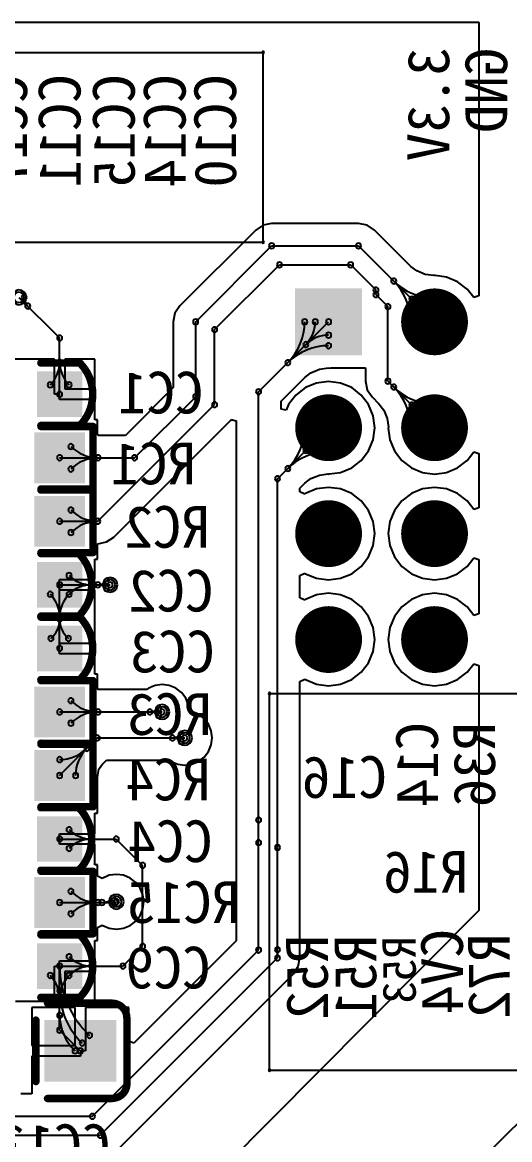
# Model space of a CAD drawing. Header units: inches. Extents: x 32166 to 66782, y 2386 to 7162.
# Drawn here: x 33847.9 to 33941.3, y 3342.8 to 3557.2 of the extents above; entities that cross this region are included whole.
import ezdxf

# ---------------------------------------------------------------- set-up
doc = ezdxf.new("R2010")
doc.units = ezdxf.units.IN
doc.header["$LTSCALE"] = 0.64311
doc.header["$MEASUREMENT"] = 0
for name, color, linetype in [('BOTTOMLAYER', 5, 'CONTINUOUS'), ('BOTTOMOVERLAY', 54, 'CONTINUOUS'), ('BOTTOMPASTE', 16, 'CONTINUOUS'), ('BOTTOMSOLDER', 6, 'CONTINUOUS'), ('MULTILAYER', 9, 'CONTINUOUS')]:
    doc.layers.add(name, color=color, linetype=linetype)
doc.styles.get("Standard").update_dxf_attribs({"font": 'txt', "width": 0.8})

msp = doc.modelspace()

# ---------------------------------------------------------------- linework, layer by layer
at = {"layer": 'BOTTOMLAYER'}
for p, q in [((32581.91, 3557.2), (33935.43, 3557.2)), ((33935.43, 3557.2), (33935.43, 3504.69)), ((33894.04, 3518.28), (33892.65, 3517.35)), ((33895.69, 3518.6), (33894.04, 3518.28)), ((33912.36, 3518.6), (33895.69, 3518.6)), ((33914, 3518.28), (33912.36, 3518.6)), ((33915.4, 3517.35), (33914, 3518.28)), ((33892.65, 3517.35), (33878.08, 3502.77)), ((33922.36, 3510.38), (33915.4, 3517.35)), ((33881.12, 3499.73), (33895.69, 3514.31)), ((33895.69, 3514.31), (33912.36, 3514.31)), ((33912.36, 3514.31), (33926.93, 3499.73)), ((33884.75, 3498.23), (33897.19, 3510.67)), ((33897.19, 3510.67), (33910.85, 3510.67)), ((33910.85, 3510.67), (33915.69, 3505.84)), ((33923.53, 3509.49), (33922.36, 3510.38)), ((33925.17, 3508.8), (33923.53, 3509.49)), ((33926.81, 3508.59), (33925.17, 3508.8)), ((33926.93, 3508.61), (33926.81, 3508.59)), ((33927.03, 3508.59), (33926.93, 3508.61)), ((33926.93, 3508.61), (33926.93, 3508.61)), ((33929.23, 3508.3), (33927.03, 3508.59)), ((33931.37, 3507.42), (33929.23, 3508.3)), ((33933.21, 3506.01), (33931.37, 3507.42)), ((33915.69, 3504.96), (33915.69, 3505.84)), ((33934.47, 3504.37), (33933.21, 3506.01)), ((33847.22, 3504.43), (33855.03, 3496.63)), ((33915.69, 3504.96), (33917.99, 3502.66)), ((33935.43, 3504.69), (33934.47, 3504.37)), ((33877.14, 3501.38), (33876.82, 3499.73)), ((33878.08, 3502.77), (33877.14, 3501.38)), ((33917.99, 3488.35), (33917.99, 3502.66)), ((33876.82, 3499.73), (33876.82, 3487.13)), ((33881.12, 3485.35), (33881.12, 3499.73)), ((33893.19, 3486.31), (33906.61, 3499.73)), ((33855.03, 3485.84), (33855.03, 3496.63)), ((33884.75, 3483.85), (33884.75, 3498.23)), ((33854.01, 3492.6), (33835.47, 3492.6)), ((33854.01, 3485.84), (33854.01, 3492.6)), ((33861.79, 3492.6), (33856.05, 3492.6)), ((33856.05, 3492.6), (33856.05, 3486.86)), ((33861.79, 3486.86), (33861.79, 3492.6)), ((33903.21, 3489.97), (33904.85, 3490.65)), ((33904.85, 3490.65), (33906.58, 3490.88)), ((33906.58, 3490.88), (33906.61, 3490.85)), ((33906.61, 3490.85), (33907.03, 3490.93)), ((33906.61, 3490.85), (33906.61, 3490.85)), ((33907.03, 3490.93), (33913.69, 3490.93)), ((33913.69, 3490.93), (33913.69, 3488.35)), ((33897.49, 3484.53), (33902.04, 3489.08)), ((33902.04, 3489.08), (33903.21, 3489.97)), ((33906.61, 3488.29), (33904.32, 3487.98)), ((33908.91, 3487.98), (33906.61, 3488.29)), ((33913.69, 3488.35), (33914.02, 3486.71)), ((33917.99, 3488.35), (33926.93, 3479.41)), ((33856.05, 3486.86), (33861.79, 3486.86)), ((33876.82, 3487.13), (33867.63, 3477.95)), ((33893.19, 3399.82), (33893.19, 3486.31)), ((33902.18, 3487.1), (33900.34, 3485.69)), ((33904.32, 3487.98), (33902.18, 3487.1)), ((33911.05, 3487.1), (33908.91, 3487.98)), ((33912.89, 3485.69), (33911.05, 3487.1)), ((33914.02, 3486.71), (33914.95, 3485.31)), ((33855.03, 3485.84), (33854.01, 3485.84)), ((33855.03, 3484.83), (33855.03, 3485.84)), ((33861.79, 3484.83), (33855.03, 3484.83)), ((33861.79, 3480.91), (33861.79, 3484.83)), ((33862.36, 3461.46), (33884.75, 3483.85)), ((33869.41, 3473.65), (33881.12, 3485.35)), ((33897.49, 3482.98), (33897.49, 3484.53)), ((33898.93, 3483.85), (33898.49, 3482.78)), ((33900.34, 3485.69), (33898.93, 3483.85)), ((33914.3, 3483.85), (33912.89, 3485.69)), ((33915.19, 3481.71), (33914.3, 3483.85)), ((33914.95, 3485.31), (33916.28, 3483.98)), ((33916.28, 3483.98), (33917.18, 3482.81)), ((33898.49, 3482.78), (33897.49, 3482.98)), ((33915.49, 3479.41), (33915.19, 3481.71)), ((33917.18, 3482.81), (33917.86, 3481.17)), ((33862.29, 3480.91), (33861.79, 3480.91)), ((33862.29, 3478.05), (33862.29, 3480.91)), ((33865.4, 3458.42), (33887.79, 3480.81)), ((33887.79, 3480.81), (33887.92, 3481.01)), ((33887.92, 3481.01), (33888.89, 3480.71)), ((33888.89, 3480.71), (33888.89, 3404.15)), ((33917.86, 3481.17), (33918.08, 3479.53)), ((33918.08, 3479.53), (33918.06, 3479.41)), ((33862.39, 3477.97), (33862.29, 3478.05)), ((33862.39, 3477.95), (33862.39, 3477.97)), ((33862.39, 3477.97), (33862.39, 3477.97)), ((33867.63, 3477.95), (33862.39, 3477.95)), ((33896.82, 3469.62), (33906.61, 3479.41)), ((33915.19, 3477.11), (33915.49, 3479.41)), ((33918.06, 3479.41), (33918.05, 3479.41)), ((33918.05, 3479.41), (33918.07, 3479.31)), ((33918.07, 3479.31), (33918.36, 3477.11)), ((33914.3, 3474.97), (33915.19, 3477.11)), ((33918.36, 3477.11), (33919.25, 3474.97)), ((33855.03, 3473.65), (33869.41, 3473.65)), ((33911.05, 3471.72), (33912.89, 3473.13)), ((33912.89, 3473.13), (33914.3, 3474.97)), ((33919.25, 3474.97), (33920.66, 3473.13)), ((33920.66, 3473.13), (33922.5, 3471.72)), ((33931.37, 3471.72), (33933.21, 3473.13)), ((33933.21, 3473.13), (33934.47, 3474.77)), ((33934.47, 3474.77), (33935.43, 3474.45)), ((33935.43, 3474.45), (33935.43, 3464.05)), ((33908.91, 3470.84), (33911.05, 3471.72)), ((33922.5, 3471.72), (33924.64, 3470.84)), ((33929.23, 3470.84), (33931.37, 3471.72)), ((33896.82, 3379.26), (33896.82, 3469.62)), ((33901.12, 3467.84), (33902.04, 3468.76)), ((33902.04, 3468.76), (33903.21, 3469.65)), ((33903.21, 3469.65), (33904.85, 3470.33)), ((33904.85, 3470.33), (33906.49, 3470.55)), ((33906.49, 3470.55), (33906.61, 3470.53)), ((33906.61, 3470.53), (33906.71, 3470.55)), ((33906.61, 3470.53), (33906.61, 3470.53)), ((33906.71, 3470.55), (33908.91, 3470.84)), ((33924.64, 3470.84), (33926.93, 3470.53)), ((33926.93, 3470.53), (33929.23, 3470.84)), ((33901.12, 3467.12), (33901.12, 3467.84)), ((33902.03, 3466.67), (33901.12, 3467.12)), ((33902.18, 3466.78), (33902.03, 3466.67)), ((33904.32, 3467.66), (33902.18, 3466.78)), ((33906.61, 3467.97), (33904.32, 3467.66)), ((33908.91, 3467.66), (33906.61, 3467.97)), ((33911.05, 3466.78), (33908.91, 3467.66)), ((33912.89, 3465.37), (33911.05, 3466.78)), ((33922.5, 3466.78), (33920.66, 3465.37)), ((33924.64, 3467.66), (33922.5, 3466.78)), ((33926.93, 3467.97), (33924.64, 3467.66)), ((33929.23, 3467.66), (33926.93, 3467.97)), ((33931.37, 3466.78), (33929.23, 3467.66)), ((33933.21, 3465.37), (33931.37, 3466.78)), ((33914.3, 3463.53), (33912.89, 3465.37)), ((33920.66, 3465.37), (33919.25, 3463.53)), ((33934.47, 3463.73), (33933.21, 3465.37)), ((33915.19, 3461.39), (33914.3, 3463.53)), ((33919.25, 3463.53), (33918.36, 3461.39)), ((33935.43, 3464.05), (33934.47, 3463.73)), ((33855.03, 3461.46), (33862.36, 3461.46)), ((33915.49, 3459.09), (33915.19, 3461.39)), ((33918.36, 3461.39), (33918.06, 3459.09)), ((33864, 3457.49), (33865.4, 3458.42)), ((33915.19, 3456.79), (33915.49, 3459.09)), ((33918.06, 3459.09), (33918.36, 3456.79)), ((33862.29, 3457.09), (33862.36, 3457.14)), ((33862.29, 3454.19), (33862.29, 3457.09)), ((33862.36, 3457.16), (33864, 3457.49)), ((33862.36, 3457.14), (33862.36, 3457.16)), ((33862.36, 3457.14), (33862.36, 3457.14)), ((33862.36, 3457.14), (33862.36, 3457.14)), ((33862.36, 3457.14), (33862.36, 3457.14)), ((33862.36, 3457.14), (33862.36, 3457.14)), ((33914.3, 3454.65), (33915.19, 3456.79)), ((33918.36, 3456.79), (33919.25, 3454.65)), ((33861.79, 3450.28), (33861.79, 3454.19)), ((33861.79, 3454.19), (33862.29, 3454.19)), ((33912.89, 3452.81), (33914.3, 3454.65)), ((33919.25, 3454.65), (33920.66, 3452.81)), ((33933.21, 3452.81), (33934.47, 3454.45)), ((33934.47, 3454.45), (33935.43, 3454.13)), ((33935.43, 3454.13), (33935.43, 3443.73)), ((33911.05, 3451.4), (33912.89, 3452.81)), ((33920.66, 3452.81), (33922.5, 3451.4)), ((33931.37, 3451.4), (33933.21, 3452.81)), ((33855.03, 3448.25), (33855.03, 3450.28)), ((33855.03, 3450.28), (33861.79, 3450.28)), ((33901.12, 3451.06), (33902.03, 3451.51)), ((33901.12, 3446.8), (33901.12, 3451.06)), ((33902.03, 3451.51), (33902.18, 3451.4)), ((33902.18, 3451.4), (33904.32, 3450.52)), ((33904.32, 3450.52), (33906.61, 3450.21)), ((33906.61, 3450.21), (33908.91, 3450.52)), ((33908.91, 3450.52), (33911.05, 3451.4)), ((33922.5, 3451.4), (33924.64, 3450.52)), ((33924.64, 3450.52), (33926.93, 3450.21)), ((33926.93, 3450.21), (33929.23, 3450.52)), ((33929.23, 3450.52), (33931.37, 3451.4)), ((33855.03, 3442.7), (33855.03, 3449.27)), ((33855.03, 3449.27), (33864.71, 3449.27)), ((33861.79, 3448.25), (33855.03, 3448.25)), ((33861.79, 3442.51), (33861.79, 3448.25)), ((33904.32, 3447.34), (33902.18, 3446.46)), ((33906.61, 3447.65), (33904.32, 3447.34)), ((33908.91, 3447.34), (33906.61, 3447.65)), ((33911.05, 3446.46), (33908.91, 3447.34)), ((33924.64, 3447.34), (33922.5, 3446.46)), ((33926.93, 3447.65), (33924.64, 3447.34)), ((33929.23, 3447.34), (33926.93, 3447.65)), ((33931.37, 3446.46), (33929.23, 3447.34)), ((33902.03, 3446.35), (33901.12, 3446.8)), ((33902.18, 3446.46), (33902.03, 3446.35)), ((33912.89, 3445.05), (33911.05, 3446.46)), ((33922.5, 3446.46), (33920.66, 3445.05)), ((33933.21, 3445.05), (33931.37, 3446.46)), ((33914.3, 3443.21), (33912.89, 3445.05)), ((33915.19, 3441.07), (33914.3, 3443.21)), ((33919.25, 3443.21), (33918.36, 3441.07)), ((33920.66, 3445.05), (33919.25, 3443.21)), ((33934.47, 3443.41), (33933.21, 3445.05)), ((33935.43, 3443.73), (33934.47, 3443.41)), ((33855.03, 3437.07), (33855.03, 3442.7)), ((33861.79, 3438.09), (33861.79, 3442.51)), ((33915.49, 3438.77), (33915.19, 3441.07)), ((33918.36, 3441.07), (33918.06, 3438.77)), ((33915.19, 3436.47), (33915.49, 3438.77)), ((33918.06, 3438.77), (33918.36, 3436.47)), ((33855.03, 3436.06), (33855.03, 3438.09)), ((33855.03, 3438.09), (33861.79, 3438.09)), ((33861.79, 3436.06), (33855.03, 3436.06)), ((33861.79, 3432.15), (33861.79, 3436.06)), ((33914.3, 3434.33), (33915.19, 3436.47)), ((33918.36, 3436.47), (33919.25, 3434.33)), ((33911.05, 3431.08), (33912.89, 3432.49)), ((33912.89, 3432.49), (33914.3, 3434.33)), ((33919.25, 3434.33), (33920.66, 3432.49)), ((33920.66, 3432.49), (33922.5, 3431.08)), ((33931.37, 3431.08), (33933.21, 3432.49)), ((33933.21, 3432.49), (33934.47, 3434.13)), ((33934.47, 3434.13), (33935.43, 3433.81)), ((33935.43, 3433.81), (33935.43, 3386.79)), ((33862.29, 3432.15), (33861.79, 3432.15)), ((33862.29, 3429.28), (33862.29, 3432.15)), ((33874.69, 3430.13), (33873.34, 3429.95)), ((33876.05, 3429.95), (33874.69, 3430.13)), ((33901.12, 3430.74), (33902.03, 3431.19)), ((33901.12, 3398.87), (33901.12, 3430.74)), ((33902.03, 3431.19), (33902.18, 3431.08)), ((33902.18, 3431.08), (33904.32, 3430.2)), ((33904.32, 3430.2), (33906.61, 3429.89)), ((33906.61, 3429.89), (33908.91, 3430.2)), ((33908.91, 3430.2), (33911.05, 3431.08)), ((33922.5, 3431.08), (33924.64, 3430.2)), ((33924.64, 3430.2), (33926.93, 3429.89)), ((33926.93, 3429.89), (33929.23, 3430.2)), ((33929.23, 3430.2), (33931.37, 3431.08)), ((33862.39, 3429.2), (33862.29, 3429.28)), ((33862.39, 3429.18), (33862.39, 3429.2)), ((33862.39, 3429.2), (33862.39, 3429.2)), ((33871.75, 3429.18), (33862.39, 3429.18)), ((33872.07, 3429.42), (33871.75, 3429.18)), ((33872.32, 3429.53), (33872.07, 3429.42)), ((33872.35, 3429.55), (33872.32, 3429.53)), ((33872.39, 3429.56), (33872.35, 3429.55)), ((33873.34, 3429.95), (33872.39, 3429.56)), ((33877.32, 3429.42), (33876.05, 3429.95)), ((33878.4, 3428.59), (33877.32, 3429.42)), ((33879.24, 3427.5), (33878.4, 3428.59)), ((33879.76, 3426.24), (33879.24, 3427.5)), ((33879.92, 3425.03), (33879.76, 3426.24)), ((33855.03, 3424.88), (33874.69, 3424.88)), ((33880.38, 3424.97), (33879.92, 3425.03)), ((33881.65, 3424.45), (33880.38, 3424.97)), ((33882.73, 3423.61), (33881.65, 3424.45)), ((33883.57, 3422.53), (33882.73, 3423.61)), ((33884.09, 3421.26), (33883.57, 3422.53)), ((33855.03, 3412.69), (33862.24, 3419.9)), ((33862.24, 3419.9), (33879.03, 3419.9)), ((33884.27, 3419.9), (33884.09, 3421.26)), ((33884.09, 3418.55), (33884.27, 3419.9)), ((33882.73, 3416.19), (33883.57, 3417.28)), ((33883.57, 3417.28), (33884.09, 3418.55)), ((33863.27, 3414.85), (33864.02, 3415.6)), ((33864.02, 3415.6), (33876.09, 3415.6)), ((33876.09, 3415.6), (33876.4, 3415.36)), ((33876.4, 3415.36), (33876.65, 3415.26)), ((33876.65, 3415.26), (33876.69, 3415.24)), ((33876.69, 3415.24), (33876.72, 3415.23)), ((33876.72, 3415.23), (33877.67, 3414.84)), ((33880.38, 3414.84), (33881.65, 3415.36)), ((33881.65, 3415.36), (33882.73, 3416.19)), ((33862.34, 3412.73), (33862.57, 3413.88)), ((33862.57, 3413.88), (33863.13, 3414.71)), ((33863.13, 3414.71), (33863.18, 3414.76)), ((33863.18, 3414.76), (33863.29, 3414.84)), ((33863.29, 3414.84), (33863.27, 3414.85)), ((33877.67, 3414.84), (33879.03, 3414.66)), ((33879.03, 3414.66), (33880.38, 3414.84)), ((33862.29, 3412.27), (33862.38, 3412.69)), ((33862.29, 3405.43), (33862.29, 3412.27)), ((33862.38, 3412.69), (33862.34, 3412.73)), ((33862.38, 3412.69), (33862.38, 3412.69)), ((33861.79, 3401.51), (33861.79, 3405.43)), ((33861.79, 3405.43), (33862.29, 3405.43)), ((33888.89, 3404.15), (33888.89, 3399.82)), ((33893.19, 3399.82), (33893.19, 3404.15)), ((33855.03, 3399.48), (33855.03, 3401.51)), ((33855.03, 3401.51), (33861.79, 3401.51)), ((33855.03, 3400.5), (33865.88, 3400.5)), ((33865.88, 3400.5), (33870.95, 3395.43)), ((33861.79, 3399.48), (33855.03, 3399.48)), ((33861.79, 3395.57), (33861.79, 3399.48)), ((33888.89, 3399.82), (33888.89, 3380.96)), ((33893.19, 3379.18), (33893.19, 3399.82)), ((33896.82, 3379.26), (33896.82, 3398.87)), ((33901.12, 3379.26), (33901.12, 3398.87)), ((33862.29, 3395.57), (33861.79, 3395.57)), ((33862.29, 3393.39), (33862.29, 3395.57)), ((33865.91, 3393.71), (33864.55, 3393.53)), ((33867.27, 3393.53), (33865.91, 3393.71)), ((33870.95, 3379.91), (33870.95, 3395.43)), ((33863.21, 3392.94), (33862.29, 3393.39)), ((33863.29, 3393.01), (33863.21, 3392.94)), ((33863.54, 3393.11), (33863.29, 3393.01)), ((33863.57, 3393.13), (33863.54, 3393.11)), ((33863.61, 3393.14), (33863.57, 3393.13)), ((33864.55, 3393.53), (33863.61, 3393.14)), ((33868.53, 3393.01), (33867.27, 3393.53)), ((33869.62, 3392.17), (33868.53, 3393.01)), ((33870.45, 3391.09), (33869.62, 3392.17)), ((33870.98, 3389.82), (33870.45, 3391.09)), ((33871.16, 3388.47), (33870.98, 3389.82)), ((33855.03, 3388.31), (33865.75, 3388.31)), ((33865.75, 3388.31), (33865.91, 3388.47)), ((33870.98, 3387.11), (33871.16, 3388.47)), ((33869.62, 3384.76), (33870.45, 3385.84)), ((33870.45, 3385.84), (33870.98, 3387.11)), ((33935.43, 3386.79), (33913.82, 3365.03)), ((33862.29, 3383.54), (33863.21, 3383.99)), ((33862.29, 3381.04), (33862.29, 3383.54)), ((33863.21, 3383.99), (33863.29, 3383.92)), ((33863.29, 3383.92), (33864.55, 3383.4)), ((33864.55, 3383.4), (33865.91, 3383.22)), ((33865.91, 3383.22), (33867.27, 3383.4)), ((33867.27, 3383.4), (33868.53, 3383.92)), ((33868.53, 3383.92), (33869.62, 3384.76)), ((33861.79, 3377.13), (33861.79, 3381.04)), ((33861.79, 3381.04), (33862.29, 3381.04)), ((33888.89, 3380.96), (33869.23, 3361.3)), ((33861.3, 3347.29), (33893.19, 3379.18)), ((33867.16, 3376.11), (33870.95, 3379.91)), ((33896.82, 3377.67), (33896.82, 3379.26)), ((33901.12, 3377.67), (33901.12, 3379.26)), ((33855.03, 3376.12), (33855.03, 3377.13)), ((33855.03, 3377.13), (33861.79, 3377.13)), ((33862.8, 3343.65), (33896.82, 3377.67)), ((33900.79, 3376.03), (33901.12, 3377.67)), ((33854.01, 3369.36), (33854.01, 3376.12)), ((33854.01, 3376.12), (33855.03, 3376.12)), ((33855.03, 3363.82), (33855.03, 3376.11)), ((33855.03, 3376.11), (33867.16, 3376.11)), ((33861.79, 3375.1), (33856.05, 3375.1)), ((33856.05, 3375.1), (33856.05, 3369.36)), ((33861.79, 3369.36), (33861.79, 3375.1)), ((33865.84, 3340.61), (33899.86, 3374.63)), ((33899.86, 3374.63), (33900.79, 3376.03)), ((33937.99, 3341.03), (33968.05, 3371.08)), ((33846.53, 3369.36), (33854.01, 3369.36)), ((33857.98, 3368.14), (33849.7, 3368.14)), ((33849.7, 3368.14), (33849.7, 3360.87)), ((33856.05, 3369.36), (33861.79, 3369.36)), ((33857.98, 3360.87), (33857.98, 3368.14)), ((33868.29, 3368.14), (33860.01, 3368.14)), ((33860.01, 3368.14), (33860.01, 3359.86)), ((33868.29, 3361.68), (33868.29, 3368.14)), ((33855.03, 3363.82), (33858.99, 3359.86)), ((33913.82, 3365.03), (33880.76, 3331.75)), ((33869.23, 3361.3), (33868.29, 3361.68)), ((33849.7, 3360.87), (33857.98, 3360.87)), ((33860.01, 3359.86), (33859, 3359.86)), ((33859, 3359.86), (33859, 3358.84)), ((33859, 3358.84), (33849.7, 3358.84)), ((33849.7, 3358.84), (33849.7, 3351.58)), ((33849.7, 3351.58), (33847.56, 3351.58)), ((33814.16, 3347.29), (33861.3, 3347.29)), ((33805.6, 3343.65), (33862.8, 3343.65))]:
    msp.add_line(p, q, dxfattribs=at)
at = {"layer": 'BOTTOMLAYER', "const_width": 5.6}
for points in [[(33924.13, 3499.73, 1), (33929.73, 3499.73, 1)], [(33903.81, 3479.41, 1), (33909.41, 3479.41, 1)], [(33924.13, 3479.41, 1), (33929.73, 3479.41, 1)], [(33903.81, 3459.09, 1), (33909.41, 3459.09, 1)], [(33924.13, 3459.09, 1), (33929.73, 3459.09, 1)], [(33903.81, 3438.77, 1), (33909.41, 3438.77, 1)], [(33924.13, 3438.77, 1), (33929.73, 3438.77, 1)]]:
    msp.add_lwpolyline(points, format="xyb", close=True, dxfattribs=at)
at = {"layer": 'BOTTOMLAYER'}
for centre, radius, start, end in [((33895.69, 3514.31), 0.508, 0, 180), ((33895.69, 3514.31), 0.508, 0, 180), ((33895.69, 3514.31), 0.508, 180, 0), ((33895.69, 3514.31), 0.508, 180, 0), ((33912.36, 3514.31), 0.508, 0, 180), ((33912.36, 3514.31), 0.508, 0, 180), ((33912.36, 3514.31), 0.508, 180, 0), ((33912.36, 3514.31), 0.508, 180, 0), ((33897.19, 3510.67), 0.508, 0, 180), ((33897.19, 3510.67), 0.508, 0, 180), ((33897.19, 3510.67), 0.508, 180, 0), ((33897.19, 3510.67), 0.508, 180, 0), ((33910.85, 3510.67), 0.508, 0, 180), ((33910.85, 3510.67), 0.508, 0, 180), ((33910.85, 3510.67), 0.508, 180, 0), ((33910.85, 3510.67), 0.508, 180, 0), ((33919.11, 3507.55), 0.508, 0, 180), ((33919.11, 3507.55), 0.508, 0, 180), ((33919.11, 3507.55), 0.508, 180, 0), ((33919.11, 3507.55), 0.508, 180, 0), ((33911.28, 3499.73), 11.07, 360, 45), ((33926.93, 3515.38), 11.07, 225, 270), ((33847.22, 3504.43), 1, 0, 180), ((33915.69, 3505.84), 0.508, 0, 180), ((33915.69, 3505.84), 0.508, 0, 180), ((33915.69, 3505.84), 0.508, 180, 0), ((33915.69, 3505.84), 0.508, 180, 0), ((33915.69, 3504.96), 0.508, 0, 180), ((33915.69, 3504.96), 0.508, 0, 180), ((33847.22, 3504.43), 1, 180, 0), ((33847.22, 3501.07), 2.38, 44.9996, 89.9996), ((33848.21, 3504.43), 0.508, 0, 180), ((33848.21, 3504.43), 0.508, 180, 0), ((33850.58, 3504.43), 2.38, 180.0004, 225.0004), ((33848.9, 3502.75), 0.508, 0, 180), ((33848.9, 3502.75), 0.508, 0, 180), ((33915.69, 3504.96), 0.508, 180, 0), ((33915.69, 3504.96), 0.508, 180, 0), ((33917.99, 3502.66), 0.508, 0, 180), ((33917.99, 3502.66), 0.508, 0, 180), ((33922.58, 3504.09), 0.508, 0, 180), ((33922.58, 3504.09), 0.508, 0, 180), ((33922.58, 3504.09), 0.508, 180, 0), ((33922.58, 3504.09), 0.508, 180, 0), ((33918.22, 3499.73), 6.16, 0.0002, 45.0002), ((33926.93, 3508.44), 6.16, 224.9998, 269.9998), ((33926.93, 3504.31), 0.508, 0, 180), ((33926.93, 3504.31), 0.508, 180, 0), ((33848.9, 3502.75), 0.508, 180, 0), ((33848.9, 3502.75), 0.508, 180, 0), ((33917.99, 3502.66), 0.508, 180, 0), ((33917.99, 3502.66), 0.508, 180, 0), ((33926.93, 3502.28), 0.508, 0, 180), ((33926.93, 3502.28), 0.508, 180, 0), ((33881.12, 3499.73), 0.508, 0, 180), ((33881.12, 3499.73), 0.508, 0, 180), ((33881.12, 3499.73), 0.508, 180, 0), ((33881.12, 3499.73), 0.508, 180, 0), ((33884.75, 3498.23), 0.508, 0, 180), ((33884.75, 3498.23), 0.508, 0, 180), ((33890.96, 3499.73), 11.07, 315, 0), ((33902.03, 3499.73), 0.508, 0, 180), ((33902.03, 3499.73), 0.508, 180, 0), ((33897.9, 3499.73), 6.16, 314.9998, 359.9998), ((33904.06, 3499.73), 0.508, 0, 180), ((33904.06, 3499.73), 0.508, 180, 0), ((33906.61, 3499.73), 0.508, 0, 180), ((33906.61, 3499.73), 0.508, 180, 0), ((33922.35, 3499.73), 0.508, 0, 180), ((33922.35, 3499.73), 0.508, 180, 0), ((33924.38, 3499.73), 0.508, 0, 180), ((33924.38, 3499.73), 0.508, 180, 0), ((33926.93, 3499.73), 0.508, 0, 180), ((33926.93, 3499.73), 0.508, 180, 0), ((33855.03, 3496.63), 0.508, 0, 180), ((33855.03, 3496.63), 0.508, 0, 180), ((33855.03, 3496.63), 0.508, 180, 0), ((33855.03, 3496.63), 0.508, 180, 0), ((33884.75, 3498.23), 0.508, 180, 0), ((33884.75, 3498.23), 0.508, 180, 0), ((33906.61, 3491.02), 6.16, 90.0002, 135.0002), ((33906.61, 3497.18), 0.508, 0, 180), ((33906.61, 3497.18), 0.508, 180, 0), ((33906.61, 3484.08), 11.07, 90, 135), ((33902.26, 3495.37), 0.508, 0, 180), ((33902.26, 3495.37), 0.508, 0, 180), ((33902.26, 3495.37), 0.508, 180, 0), ((33902.26, 3495.37), 0.508, 180, 0), ((33906.61, 3495.15), 0.508, 0, 180), ((33906.61, 3495.15), 0.508, 180, 0), ((33855.03, 3491.97), 0.508, 0, 180), ((33855.03, 3491.97), 0.508, 0, 180), ((33898.79, 3491.9), 0.508, 0, 180), ((33898.79, 3491.9), 0.508, 0, 180), ((33848.9, 3491.97), 6.13, 315.0001, 0.0001), ((33855.03, 3491.97), 0.508, 180, 0), ((33855.03, 3491.97), 0.508, 180, 0), ((33861.16, 3491.97), 6.13, 179.9999, 224.9999), ((33898.79, 3491.9), 0.508, 180, 0), ((33898.79, 3491.9), 0.508, 180, 0), ((33853.23, 3487.64), 0.508, 0, 180), ((33856.83, 3487.64), 0.508, 0, 180), ((33917.99, 3488.35), 0.508, 0, 180), ((33917.99, 3488.35), 0.508, 0, 180), ((33917.99, 3488.35), 0.508, 180, 0), ((33917.99, 3488.35), 0.508, 180, 0), ((33853.23, 3487.64), 0.508, 180, 0), ((33855.03, 3485.84), 0.508, 0, 180), ((33856.83, 3487.64), 0.508, 180, 0), ((33881.12, 3485.35), 0.508, 0, 180), ((33881.12, 3485.35), 0.508, 0, 180), ((33893.19, 3486.31), 0.508, 0, 180), ((33893.19, 3486.31), 0.508, 0, 180), ((33893.19, 3486.31), 0.508, 180, 0), ((33893.19, 3486.31), 0.508, 180, 0), ((33919.11, 3487.23), 0.508, 0, 180), ((33919.11, 3487.23), 0.508, 0, 180), ((33919.11, 3487.23), 0.508, 180, 0), ((33919.11, 3487.23), 0.508, 180, 0), ((33911.28, 3479.41), 11.07, 360, 45), ((33926.93, 3495.06), 11.07, 225, 270), ((33855.03, 3485.84), 0.508, 180, 0), ((33881.12, 3485.35), 0.508, 180, 0), ((33881.12, 3485.35), 0.508, 180, 0), ((33884.75, 3483.85), 0.508, 0, 180), ((33884.75, 3483.85), 0.508, 0, 180), ((33884.75, 3483.85), 0.508, 180, 0), ((33884.75, 3483.85), 0.508, 180, 0), ((33922.58, 3483.77), 0.508, 0, 180), ((33922.58, 3483.77), 0.508, 0, 180), ((33922.58, 3483.77), 0.508, 180, 0), ((33922.58, 3483.77), 0.508, 180, 0), ((33918.22, 3479.41), 6.16, 0.0002, 45.0002), ((33926.93, 3488.12), 6.16, 224.9998, 269.9998), ((33926.93, 3483.99), 0.508, 0, 180), ((33926.93, 3483.99), 0.508, 180, 0), ((33926.93, 3481.96), 0.508, 0, 180), ((33926.93, 3481.96), 0.508, 180, 0), ((33902.03, 3479.41), 0.508, 0, 180), ((33904.06, 3479.41), 0.508, 0, 180), ((33906.61, 3479.41), 0.508, 0, 180), ((33922.35, 3479.41), 0.508, 0, 180), ((33924.38, 3479.41), 0.508, 0, 180), ((33926.93, 3479.41), 0.508, 0, 180), ((33890.96, 3479.41), 11.07, 315, 0), ((33902.03, 3479.41), 0.508, 180, 0), ((33897.9, 3479.41), 6.16, 314.9998, 359.9998), ((33904.06, 3479.41), 0.508, 180, 0), ((33906.61, 3479.41), 0.508, 180, 0), ((33906.61, 3476.86), 0.508, 0, 180), ((33922.35, 3479.41), 0.508, 180, 0), ((33924.38, 3479.41), 0.508, 180, 0), ((33926.93, 3479.41), 0.508, 180, 0), ((33857.19, 3475.8), 0.508, 0, 180), ((33857.19, 3475.8), 0.508, 180, 0), ((33862.39, 3481.01), 7.36, 225, 270), ((33902.26, 3475.05), 0.508, 0, 180), ((33902.26, 3475.05), 0.508, 0, 180), ((33906.61, 3470.7), 6.16, 90.0002, 135.0002), ((33906.61, 3476.86), 0.508, 180, 0), ((33906.61, 3474.83), 0.508, 0, 180), ((33855.03, 3473.65), 0.508, 0, 180), ((33855.03, 3473.65), 0.508, 180, 0), ((33862.39, 3466.29), 7.36, 90, 135), ((33862.39, 3473.65), 0.508, 0, 180), ((33862.39, 3473.65), 0.508, 0, 180), ((33862.39, 3473.65), 0.508, 180, 0), ((33862.39, 3473.65), 0.508, 180, 0), ((33869.41, 3473.65), 0.508, 0, 180), ((33869.41, 3473.65), 0.508, 0, 180), ((33869.41, 3473.65), 0.508, 180, 0), ((33869.41, 3473.65), 0.508, 180, 0), ((33906.61, 3463.76), 11.07, 90, 135), ((33902.26, 3475.05), 0.508, 180, 0), ((33902.26, 3475.05), 0.508, 180, 0), ((33906.61, 3474.83), 0.508, 180, 0), ((33857.19, 3471.49), 0.508, 0, 180), ((33857.19, 3471.49), 0.508, 180, 0), ((33898.79, 3471.58), 0.508, 0, 180), ((33898.79, 3471.58), 0.508, 0, 180), ((33898.79, 3471.58), 0.508, 180, 0), ((33898.79, 3471.58), 0.508, 180, 0), ((33896.82, 3469.62), 0.508, 0, 180), ((33896.82, 3469.62), 0.508, 0, 180), ((33896.82, 3469.62), 0.508, 180, 0), ((33896.82, 3469.62), 0.508, 180, 0), ((33857.19, 3463.61), 0.508, 0, 180), ((33857.19, 3463.61), 0.508, 180, 0), ((33862.36, 3468.74), 7.28, 224.831, 270), ((33855.03, 3461.46), 0.508, 0, 180), ((33855.03, 3461.46), 0.508, 180, 0), ((33862.36, 3454.17), 7.28, 90, 135.169), ((33862.36, 3461.46), 0.508, 0, 180), ((33862.36, 3461.46), 0.508, 0, 180), ((33862.36, 3461.46), 0.508, 0, 180), ((33862.36, 3461.46), 0.508, 0, 180), ((33862.36, 3461.46), 0.508, 180, 0), ((33862.36, 3461.46), 0.508, 180, 0), ((33862.36, 3461.46), 0.508, 180, 0), ((33862.36, 3461.46), 0.508, 180, 0), ((33857.19, 3459.31), 0.508, 0, 180), ((33857.19, 3459.31), 0.508, 180, 0), ((33856.83, 3451.06), 0.508, 0, 180), ((33855.03, 3449.27), 0.508, 0, 180), ((33855.03, 3449.27), 0.508, 0, 180), ((33856.83, 3451.06), 0.508, 180, 0), ((33861.16, 3455.4), 6.13, 225.0001, 270.0001), ((33861.16, 3449.27), 0.508, 0, 180), ((33861.16, 3449.27), 0.508, 0, 180), ((33862.34, 3449.27), 0.508, 0, 180), ((33862.34, 3449.27), 0.508, 0, 180), ((33862.34, 3451.64), 2.38, 270.0004, 315.0004), ((33864.02, 3449.96), 0.508, 0, 180), ((33864.02, 3449.96), 0.508, 180, 0), ((33864.71, 3449.27), 1, 0, 180), ((33864.71, 3449.27), 0.508, 0, 180), ((33853.23, 3447.47), 0.508, 0, 180), ((33853.23, 3447.47), 0.508, 180, 0), ((33848.9, 3443.13), 6.13, 359.9999, 44.9999), ((33855.03, 3449.27), 0.508, 180, 0), ((33855.03, 3449.27), 0.508, 180, 0), ((33861.16, 3443.13), 6.13, 135.0001, 180.0001), ((33856.83, 3447.47), 0.508, 0, 180), ((33856.83, 3447.47), 0.508, 0, 180), ((33856.83, 3447.47), 0.508, 180, 0), ((33856.83, 3447.47), 0.508, 180, 0), ((33861.16, 3443.13), 6.13, 89.9999, 134.9999), ((33861.16, 3449.27), 0.508, 180, 0), ((33861.16, 3449.27), 0.508, 180, 0), ((33862.34, 3449.27), 0.508, 180, 0), ((33862.34, 3449.27), 0.508, 180, 0), ((33862.34, 3446.89), 2.38, 44.9996, 89.9996), ((33864.02, 3448.57), 0.508, 0, 180), ((33864.02, 3448.57), 0.508, 180, 0), ((33864.71, 3449.27), 1, 180, 0), ((33864.71, 3449.27), 0.508, 180, 0), ((33855.03, 3443.13), 0.508, 0, 180), ((33855.03, 3443.13), 0.508, 0, 180), ((33855.03, 3442.7), 0.508, 0, 180), ((33855.03, 3442.7), 0.508, 0, 180), ((33855.03, 3442.7), 0.508, 0, 180), ((33855.03, 3442.7), 0.508, 0, 180), ((33855.03, 3443.13), 0.508, 180, 0), ((33855.03, 3443.13), 0.508, 180, 0), ((33850.06, 3442.7), 4.97, 311.4261, 0.0001), ((33855.03, 3442.7), 0.508, 180, 0), ((33855.03, 3442.7), 0.508, 180, 0), ((33855.03, 3442.7), 0.508, 180, 0), ((33855.03, 3442.7), 0.508, 180, 0), ((33860, 3442.7), 4.97, 179.9999, 228.5739), ((33853.35, 3438.98), 0.508, 0, 180), ((33853.35, 3438.98), 0.508, 180, 0), ((33856.71, 3438.98), 0.508, 0, 180), ((33856.71, 3438.98), 0.508, 180, 0), ((33855.03, 3437.07), 0.508, 0, 180), ((33855.03, 3437.07), 0.508, 180, 0), ((33857.19, 3427.04), 0.508, 0, 180), ((33857.19, 3427.04), 0.508, 180, 0), ((33862.39, 3432.24), 7.36, 225, 270), ((33874, 3425.58), 0.508, 0, 180), ((33874.69, 3424.88), 1, 0, 180), ((33855.03, 3424.88), 0.508, 0, 180), ((33855.03, 3424.88), 0.508, 180, 0), ((33862.39, 3417.52), 7.36, 90, 135), ((33862.39, 3424.88), 0.508, 0, 180), ((33862.39, 3424.88), 0.508, 0, 180), ((33862.39, 3424.88), 0.508, 180, 0), ((33862.39, 3424.88), 0.508, 180, 0), ((33872.32, 3424.88), 0.508, 0, 180), ((33872.32, 3424.88), 0.508, 0, 180), ((33872.32, 3424.88), 0.508, 180, 0), ((33872.32, 3424.88), 0.508, 180, 0), ((33872.32, 3427.26), 2.38, 270.0004, 315.0004), ((33872.32, 3422.51), 2.38, 44.9996, 89.9996), ((33874, 3425.58), 0.508, 180, 0), ((33874, 3424.19), 0.508, 0, 180), ((33874, 3424.19), 0.508, 180, 0), ((33874.69, 3424.88), 1, 180, 0), ((33874.69, 3424.88), 0.508, 0, 180), ((33874.69, 3424.88), 0.508, 180, 0), ((33857.19, 3422.73), 0.508, 0, 180), ((33857.19, 3422.73), 0.508, 180, 0), ((33862.24, 3419.9), 0.508, 0, 180), ((33862.24, 3419.9), 0.508, 0, 180), ((33862.24, 3419.9), 0.508, 180, 0), ((33862.24, 3419.9), 0.508, 180, 0), ((33876.65, 3419.9), 0.508, 0, 180), ((33876.65, 3419.9), 0.508, 0, 180), ((33876.65, 3419.9), 0.508, 180, 0), ((33876.65, 3419.9), 0.508, 180, 0), ((33876.65, 3422.28), 2.38, 270.0004, 315.0004), ((33876.65, 3417.53), 2.38, 44.9996, 89.9996), ((33878.33, 3420.6), 0.508, 0, 180), ((33878.33, 3420.6), 0.508, 180, 0), ((33878.33, 3419.21), 0.508, 0, 180), ((33879.03, 3419.9), 1, 0, 180), ((33879.03, 3419.9), 1, 180, 0), ((33879.03, 3419.9), 0.508, 0, 180), ((33879.03, 3419.9), 0.508, 180, 0), ((33855.03, 3423.1), 7.36, 270, 315), ((33865.44, 3412.69), 7.36, 135, 180), ((33860.23, 3417.89), 0.508, 0, 180), ((33860.23, 3417.89), 0.508, 0, 180), ((33860.23, 3417.89), 0.508, 180, 0), ((33860.23, 3417.89), 0.508, 180, 0), ((33878.33, 3419.21), 0.508, 180, 0), ((33855.03, 3415.74), 0.508, 0, 180), ((33855.03, 3415.74), 0.508, 180, 0), ((33855.03, 3412.69), 0.508, 0, 180), ((33858.08, 3412.69), 0.508, 0, 180), ((33855.03, 3412.69), 0.508, 180, 0), ((33858.08, 3412.69), 0.508, 180, 0), ((33893.19, 3404.15), 0.508, 0, 180), ((33856.83, 3402.29), 0.508, 0, 180), ((33856.83, 3402.29), 0.508, 180, 0), ((33861.16, 3406.63), 6.13, 225.0001, 270.0001), ((33893.19, 3404.15), 0.508, 180, 0), ((33855.03, 3400.5), 0.508, 0, 180), ((33855.03, 3400.5), 0.508, 180, 0), ((33861.16, 3394.37), 6.13, 89.9999, 134.9999), ((33861.16, 3400.5), 0.508, 0, 180), ((33861.16, 3400.5), 0.508, 0, 180), ((33861.16, 3400.5), 0.508, 180, 0), ((33861.16, 3400.5), 0.508, 180, 0), ((33865.88, 3400.5), 0.508, 0, 180), ((33865.88, 3400.5), 0.508, 0, 180), ((33865.88, 3400.5), 0.508, 180, 0), ((33865.88, 3400.5), 0.508, 180, 0), ((33893.19, 3399.82), 0.508, 0, 180), ((33893.19, 3399.82), 0.508, 0, 180), ((33893.19, 3399.82), 0.508, 0, 180), ((33856.83, 3398.7), 0.508, 0, 180), ((33856.83, 3398.7), 0.508, 180, 0), ((33893.19, 3399.82), 0.508, 180, 0), ((33893.19, 3399.82), 0.508, 180, 0), ((33893.19, 3399.82), 0.508, 180, 0), ((33896.82, 3398.87), 0.508, 0, 180), ((33896.82, 3398.87), 0.508, 180, 0), ((33870.95, 3395.43), 0.508, 0, 180), ((33870.95, 3395.43), 0.508, 0, 180), ((33870.95, 3395.43), 0.508, 180, 0), ((33870.95, 3395.43), 0.508, 180, 0), ((33857.19, 3390.46), 0.508, 0, 180), ((33857.19, 3390.46), 0.508, 180, 0), ((33862.39, 3395.66), 7.36, 225, 270), ((33865.22, 3389.16), 0.508, 0, 180), ((33865.91, 3388.47), 1, 0, 180), ((33855.03, 3388.31), 0.508, 0, 180), ((33855.03, 3388.31), 0.508, 180, 0), ((33862.39, 3380.95), 7.36, 90, 135), ((33862.39, 3388.31), 0.508, 0, 180), ((33862.39, 3388.31), 0.508, 0, 180), ((33862.39, 3388.31), 0.508, 180, 0), ((33862.39, 3388.31), 0.508, 180, 0), ((33863.15, 3388.31), 0.508, 0, 180), ((33863.15, 3388.31), 0.508, 180, 0), ((33863.15, 3391.23), 2.92, 270.0003, 315.0003), ((33865.22, 3389.16), 0.508, 180, 0), ((33865.91, 3388.47), 1, 180, 0), ((33865.75, 3388.31), 0.508, 0, 180), ((33865.75, 3388.31), 0.508, 0, 180), ((33865.75, 3388.31), 0.508, 180, 0), ((33865.75, 3388.31), 0.508, 180, 0), ((33865.91, 3388.47), 0.508, 0, 180), ((33865.91, 3388.47), 0.508, 180, 0), ((33857.19, 3386.15), 0.508, 0, 180), ((33857.19, 3386.15), 0.508, 180, 0), ((33870.95, 3379.91), 0.508, 0, 180), ((33870.95, 3379.91), 0.508, 0, 180), ((33870.95, 3379.91), 0.508, 180, 0), ((33870.95, 3379.91), 0.508, 180, 0), ((33893.19, 3379.18), 0.508, 0, 180), ((33893.19, 3379.18), 0.508, 0, 180), ((33893.19, 3379.18), 0.508, 180, 0), ((33893.19, 3379.18), 0.508, 180, 0), ((33896.82, 3379.26), 0.508, 0, 180), ((33896.82, 3379.26), 0.508, 0, 180), ((33896.82, 3379.26), 0.508, 0, 180), ((33896.82, 3379.26), 0.508, 180, 0), ((33896.82, 3379.26), 0.508, 180, 0), ((33896.82, 3379.26), 0.508, 180, 0), ((33855.03, 3376.11), 0.508, 0, 180), ((33855.03, 3376.11), 0.508, 0, 180), ((33855.03, 3376.11), 0.508, 0, 180), ((33856.83, 3377.91), 0.508, 0, 180), ((33856.83, 3377.91), 0.508, 180, 0), ((33861.16, 3382.25), 6.13, 225.0001, 270.0001), ((33861.16, 3376.11), 0.508, 0, 180), ((33861.16, 3376.11), 0.508, 0, 180), ((33867.16, 3376.11), 0.508, 0, 180), ((33867.16, 3376.11), 0.508, 0, 180), ((33896.82, 3377.67), 0.508, 0, 180), ((33896.82, 3377.67), 0.508, 0, 180), ((33896.82, 3377.67), 0.508, 180, 0), ((33896.82, 3377.67), 0.508, 180, 0), ((33853.23, 3374.32), 0.508, 0, 180), ((33855.03, 3376.11), 0.508, 180, 0), ((33855.03, 3376.11), 0.508, 180, 0), ((33855.03, 3376.11), 0.508, 180, 0), ((33873.32, 3376.11), 18.29, 180, 226.663), ((33856.83, 3374.32), 0.508, 0, 180), ((33856.83, 3374.32), 0.508, 0, 180), ((33861.16, 3369.98), 6.13, 89.9999, 134.9999), ((33861.16, 3376.11), 0.508, 180, 0), ((33861.16, 3376.11), 0.508, 180, 0), ((33867.16, 3376.11), 0.508, 180, 0), ((33867.16, 3376.11), 0.508, 180, 0), ((33853.23, 3374.32), 0.508, 180, 0), ((33848.9, 3369.98), 6.13, 359.9999, 44.9999), ((33861.16, 3369.98), 6.13, 135.0001, 180.0001), ((33856.83, 3374.32), 0.508, 180, 0), ((33856.83, 3374.32), 0.508, 180, 0), ((33855.03, 3371.4), 0.508, 0, 180), ((33855.03, 3371.4), 0.508, 180, 0), ((33855.03, 3369.98), 0.508, 0, 180), ((33855.03, 3369.98), 0.508, 0, 180), ((33868.87, 3371.4), 13.84, 180, 226.663), ((33855.03, 3369.98), 0.508, 180, 0), ((33855.03, 3369.98), 0.508, 180, 0), ((33855.03, 3366.69), 0.508, 0, 180), ((33855.03, 3366.69), 0.508, 180, 0), ((33864.43, 3366.69), 9.39, 180, 226.663), ((33855.03, 3363.82), 0.508, 0, 180), ((33855.03, 3363.82), 0.508, 0, 180), ((33855.03, 3363.82), 0.508, 180, 0), ((33855.03, 3363.82), 0.508, 180, 0), ((33859.37, 3361.34), 0.508, 0, 180), ((33860.77, 3362.81), 0.508, 0, 180), ((33860.77, 3362.81), 0.508, 180, 0), ((33857.98, 3359.86), 0.508, 0, 180), ((33857.98, 3359.86), 0.508, 180, 0), ((33858.99, 3359.86), 0.508, 0, 180), ((33858.99, 3359.86), 0.508, 180, 0), ((33859.37, 3361.34), 0.508, 180, 0), ((33861.3, 3347.29), 0.508, 0, 180), ((33861.3, 3347.29), 0.508, 0, 180), ((33861.3, 3347.29), 0.508, 180, 0), ((33861.3, 3347.29), 0.508, 180, 0), ((33862.8, 3343.65), 0.508, 0, 180), ((33862.8, 3343.65), 0.508, 0, 180), ((33862.8, 3343.65), 0.508, 180, 0), ((33862.8, 3343.65), 0.508, 180, 0)]:
    msp.add_arc(centre, radius, start, end, dxfattribs=at)
for points in [[(33912.21, 3505.33), (33901.01, 3505.33), (33912.21, 3494.13), (33901.01, 3494.13)], [(33851.47, 3482.29), (33858.59, 3482.29), (33851.47, 3489.4), (33858.59, 3489.4)], [(33859.09, 3477.71), (33850.97, 3477.71), (33859.09, 3469.59), (33850.97, 3469.59)], [(33859.09, 3465.52), (33850.97, 3465.52), (33859.09, 3457.39), (33850.97, 3457.39)], [(33858.59, 3452.82), (33851.47, 3452.82), (33858.59, 3445.71), (33851.47, 3445.71)], [(33851.47, 3433.52), (33858.59, 3433.52), (33851.47, 3440.63), (33858.59, 3440.63)], [(33859.09, 3428.95), (33850.97, 3428.95), (33859.09, 3420.82), (33850.97, 3420.82)], [(33859.09, 3416.75), (33850.97, 3416.75), (33859.09, 3408.63), (33850.97, 3408.63)], [(33858.59, 3404.05), (33851.47, 3404.05), (33858.59, 3396.94), (33851.47, 3396.94)], [(33859.09, 3392.37), (33850.97, 3392.37), (33859.09, 3384.24), (33850.97, 3384.24)], [(33851.47, 3372.56), (33858.59, 3372.56), (33851.47, 3379.67), (33858.59, 3379.67)], [(33852.9, 3354.78), (33865.09, 3354.78), (33852.9, 3364.94), (33865.09, 3364.94)]]:
    msp.add_solid(points, dxfattribs=at)
at = {"layer": 'BOTTOMOVERLAY'}
for p, q in [((33800.07, 3551.43), (33894.07, 3551.43)), ((33894.07, 3515.03), (33894.07, 3551.43)), ((33837.19, 3515.03), (33894.07, 3515.03)), ((33895.27, 3428.39), (33961.91, 3428.39)), ((33895.27, 3356.15), (33895.27, 3428.39)), ((33895.27, 3356.15), (33976.47, 3356.15))]:
    msp.add_line(p, q, dxfattribs=at)
for points, const_width in [([(33851.43, 3491.84), (33858.89, 3491.84)], 1.44), ([(33851.43, 3479.84), (33858.89, 3479.84)], 1.44), ([(33851.43, 3479.65), (33861.43, 3479.65)], 1.42), ([(33861.43, 3479.65), (33861.43, 3467.65)], 1.42), ([(33851.43, 3467.65), (33861.43, 3467.65)], 1.42), ([(33861.43, 3467.46), (33851.43, 3467.46)], 1.42), ([(33861.43, 3455.46), (33861.43, 3467.46)], 1.42), ([(33851.43, 3455.27), (33858.69, 3455.27)], 1.44), ([(33861.43, 3455.46), (33851.43, 3455.46)], 1.42), ([(33851.43, 3443.27), (33858.69, 3443.27)], 1.44), ([(33851.43, 3443.07), (33858.89, 3443.07)], 1.44), ([(33851.43, 3431.07), (33858.89, 3431.07)], 1.44), ([(33851.43, 3430.88), (33861.43, 3430.88)], 1.42), ([(33861.43, 3430.88), (33861.43, 3418.88)], 1.42), ([(33851.43, 3418.88), (33861.43, 3418.88)], 1.42), ([(33861.43, 3418.69), (33851.43, 3418.69)], 1.42), ([(33861.43, 3406.69), (33861.43, 3418.69)], 1.42), ([(33851.43, 3406.5), (33858.69, 3406.5)], 1.44), ([(33861.43, 3406.69), (33851.43, 3406.69)], 1.42), ([(33851.43, 3394.5), (33858.69, 3394.5)], 1.44), ([(33851.43, 3394.31), (33861.43, 3394.31)], 1.42), ([(33861.43, 3394.31), (33861.43, 3382.31)], 1.42), ([(33851.43, 3382.31), (33861.43, 3382.31)], 1.42), ([(33851.43, 3382.11), (33858.89, 3382.11)], 1.44), ([(33851.43, 3370.11), (33858.89, 3370.11)], 1.44), ([(33852.69, 3369), (33865.09, 3369)], 1.42), ([(33850.46, 3353.96), (33850.46, 3365.75)], 1.42), ([(33867.93, 3353.56), (33867.93, 3366.16)], 1.42), ([(33852.69, 3350.71), (33865.11, 3350.71)], 1.42)]:
    msp.add_lwpolyline(points, dxfattribs=dict(at, const_width=const_width))
for points, const_width in [([(33851.43, 3491.48, 1), (33851.43, 3492.2, 1)], 0.72), ([(33858.89, 3491.48, 1), (33858.89, 3492.2, 1)], 0.72), ([(33858.89, 3491.48, 1), (33858.89, 3492.2, 1)], 0.72), ([(33851.43, 3479.48, 1), (33851.43, 3480.2, 1)], 0.72), ([(33851.43, 3480.01, 1), (33851.43, 3479.29, 1)], 0.711), ([(33858.89, 3479.48, 1), (33858.89, 3480.2, 1)], 0.72), ([(33858.89, 3479.48, 1), (33858.89, 3480.2, 1)], 0.72), ([(33861.43, 3480.01, 1), (33861.43, 3479.29, 1)], 0.711), ([(33861.43, 3480.01, 1), (33861.43, 3479.29, 1)], 0.711), ([(33851.43, 3468.01, 1), (33851.43, 3467.29, 1)], 0.711), ([(33851.43, 3467.81, 1), (33851.43, 3467.1, 1)], 0.711), ([(33861.43, 3468.01, 1), (33861.43, 3467.29, 1)], 0.711), ([(33861.43, 3468.01, 1), (33861.43, 3467.29, 1)], 0.711), ([(33861.43, 3467.81, 1), (33861.43, 3467.1, 1)], 0.711), ([(33861.43, 3467.81, 1), (33861.43, 3467.1, 1)], 0.711), ([(33851.43, 3455.63, 1), (33851.43, 3454.91, 1)], 0.72), ([(33851.43, 3455.81, 1), (33851.43, 3455.1, 1)], 0.711), ([(33858.69, 3455.63, 1), (33858.69, 3454.91, 1)], 0.72), ([(33858.69, 3455.63, 1), (33858.69, 3454.91, 1)], 0.72), ([(33861.43, 3455.81, 1), (33861.43, 3455.1, 1)], 0.711), ([(33861.43, 3455.81, 1), (33861.43, 3455.1, 1)], 0.711), ([(33851.43, 3443.63, 1), (33851.43, 3442.91, 1)], 0.72), ([(33851.43, 3442.71, 1), (33851.43, 3443.43, 1)], 0.72), ([(33858.69, 3443.63, 1), (33858.69, 3442.91, 1)], 0.72), ([(33858.69, 3443.63, 1), (33858.69, 3442.91, 1)], 0.72), ([(33858.89, 3442.71, 1), (33858.89, 3443.43, 1)], 0.72), ([(33858.89, 3442.71, 1), (33858.89, 3443.43, 1)], 0.72), ([(33851.43, 3430.71, 1), (33851.43, 3431.43, 1)], 0.72), ([(33851.43, 3431.24, 1), (33851.43, 3430.53, 1)], 0.711), ([(33858.89, 3430.71, 1), (33858.89, 3431.43, 1)], 0.72), ([(33858.89, 3430.71, 1), (33858.89, 3431.43, 1)], 0.72), ([(33861.43, 3431.24, 1), (33861.43, 3430.53, 1)], 0.711), ([(33861.43, 3431.24, 1), (33861.43, 3430.53, 1)], 0.711), ([(33851.43, 3419.24, 1), (33851.43, 3418.53, 1)], 0.711), ([(33851.43, 3419.05, 1), (33851.43, 3418.33, 1)], 0.711), ([(33861.43, 3419.24, 1), (33861.43, 3418.53, 1)], 0.711), ([(33861.43, 3419.24, 1), (33861.43, 3418.53, 1)], 0.711), ([(33861.43, 3419.05, 1), (33861.43, 3418.33, 1)], 0.711), ([(33861.43, 3419.05, 1), (33861.43, 3418.33, 1)], 0.711), ([(33851.43, 3406.86, 1), (33851.43, 3406.14, 1)], 0.72), ([(33851.43, 3407.05, 1), (33851.43, 3406.33, 1)], 0.711), ([(33858.69, 3406.86, 1), (33858.69, 3406.14, 1)], 0.72), ([(33858.69, 3406.86, 1), (33858.69, 3406.14, 1)], 0.72), ([(33861.43, 3407.05, 1), (33861.43, 3406.33, 1)], 0.711), ([(33861.43, 3407.05, 1), (33861.43, 3406.33, 1)], 0.711), ([(33851.43, 3394.86, 1), (33851.43, 3394.14, 1)], 0.72), ([(33851.43, 3394.66, 1), (33851.43, 3393.95, 1)], 0.711), ([(33858.69, 3394.86, 1), (33858.69, 3394.14, 1)], 0.72), ([(33858.69, 3394.86, 1), (33858.69, 3394.14, 1)], 0.72), ([(33861.43, 3394.66, 1), (33861.43, 3393.95, 1)], 0.711), ([(33861.43, 3394.66, 1), (33861.43, 3393.95, 1)], 0.711), ([(33851.43, 3382.66, 1), (33851.43, 3381.95, 1)], 0.711), ([(33861.43, 3382.66, 1), (33861.43, 3381.95, 1)], 0.711), ([(33861.43, 3382.66, 1), (33861.43, 3381.95, 1)], 0.711), ([(33851.43, 3381.75, 1), (33851.43, 3382.47, 1)], 0.72), ([(33858.89, 3381.75, 1), (33858.89, 3382.47, 1)], 0.72), ([(33858.89, 3381.75, 1), (33858.89, 3382.47, 1)], 0.72), ([(33851.43, 3369.75, 1), (33851.43, 3370.47, 1)], 0.72), ([(33858.89, 3369.75, 1), (33858.89, 3370.47, 1)], 0.72), ([(33858.89, 3369.75, 1), (33858.89, 3370.47, 1)], 0.72), ([(33852.34, 3369, 1), (33853.05, 3369, 1)], 0.711), ([(33864.73, 3369, 1), (33865.45, 3369, 1)], 0.711), ([(33864.73, 3369, 1), (33865.45, 3369, 1)], 0.711), ([(33850.1, 3365.75, 1), (33850.82, 3365.75, 1)], 0.711), ([(33867.56, 3366.18, 1), (33868.27, 3366.18, 1)], 0.711), ([(33867.58, 3366.16, 1), (33868.29, 3366.16, 1)], 0.711), ([(33850.1, 3353.96, 1), (33850.82, 3353.96, 1)], 0.711), ([(33867.58, 3353.56, 1), (33868.29, 3353.56, 1)], 0.711), ([(33867.58, 3353.56, 1), (33868.29, 3353.56, 1)], 0.711), ([(33852.34, 3350.71, 1), (33853.05, 3350.71, 1)], 0.711), ([(33864.76, 3350.74, 1), (33865.47, 3350.74, 1)], 0.711), ([(33864.76, 3350.71, 1), (33865.47, 3350.71, 1)], 0.711)]:
    msp.add_lwpolyline(points, format="xyb", close=True, dxfattribs=dict(at, const_width=const_width))
for points, const_width in [([(33858.89, 3491.84, -0.414214), (33858.89, 3479.84)], 1.44), ([(33858.69, 3455.27, -0.414214), (33858.69, 3443.27)], 1.44), ([(33858.89, 3443.07, -0.414214), (33858.89, 3431.07)], 1.44), ([(33858.69, 3406.5, -0.414214), (33858.69, 3394.5)], 1.44), ([(33858.89, 3382.11, -0.414214), (33858.89, 3370.11)], 1.44), ([(33865.09, 3369, -0.414214), (33867.91, 3366.18)], 1.42), ([(33867.93, 3353.56, -0.414214), (33865.11, 3350.74)], 1.42)]:
    msp.add_lwpolyline(points, format="xyb", dxfattribs=dict(at, const_width=const_width))
for centre, start, end in [((33894.07, 3551.43), 0, 180), ((33894.07, 3551.43), 0, 180), ((33894.07, 3551.43), 180, 0), ((33894.07, 3551.43), 180, 0), ((33894.07, 3515.03), 0, 180), ((33894.07, 3515.03), 0, 180), ((33894.07, 3515.03), 180, 0), ((33894.07, 3515.03), 180, 0), ((33895.27, 3428.39), 0, 180), ((33895.27, 3428.39), 0, 180), ((33895.27, 3428.39), 180, 0), ((33895.27, 3428.39), 180, 0), ((33895.27, 3356.15), 0, 180), ((33895.27, 3356.15), 0, 180), ((33895.27, 3356.15), 180, 0), ((33895.27, 3356.15), 180, 0)]:
    msp.add_arc(centre, 0.2, start, end, dxfattribs=at)
at = {"layer": 'BOTTOMPASTE'}
for points in [[(33851.47, 3482.29), (33858.59, 3482.29), (33851.47, 3489.4), (33858.59, 3489.4)], [(33859.09, 3477.71), (33850.97, 3477.71), (33859.09, 3469.59), (33850.97, 3469.59)], [(33859.09, 3465.52), (33850.97, 3465.52), (33859.09, 3457.39), (33850.97, 3457.39)], [(33858.59, 3452.82), (33851.47, 3452.82), (33858.59, 3445.71), (33851.47, 3445.71)], [(33851.47, 3433.52), (33858.59, 3433.52), (33851.47, 3440.63), (33858.59, 3440.63)], [(33859.09, 3428.95), (33850.97, 3428.95), (33859.09, 3420.82), (33850.97, 3420.82)], [(33859.09, 3416.75), (33850.97, 3416.75), (33859.09, 3408.63), (33850.97, 3408.63)], [(33858.59, 3404.05), (33851.47, 3404.05), (33858.59, 3396.94), (33851.47, 3396.94)], [(33859.09, 3392.37), (33850.97, 3392.37), (33859.09, 3384.24), (33850.97, 3384.24)], [(33851.47, 3372.56), (33858.59, 3372.56), (33851.47, 3379.67), (33858.59, 3379.67)], [(33852.9, 3354.78), (33865.09, 3354.78), (33852.9, 3364.94), (33865.09, 3364.94)]]:
    msp.add_solid(points, dxfattribs=at)
at = {"layer": 'BOTTOMSOLDER', "const_width": 6.41}
for points in [[(33923.73, 3499.73, 1), (33930.14, 3499.73, 1)], [(33903.41, 3479.41, 1), (33909.82, 3479.41, 1)], [(33923.73, 3479.41, 1), (33930.14, 3479.41, 1)], [(33903.41, 3459.09, 1), (33909.82, 3459.09, 1)], [(33923.73, 3459.09, 1), (33930.14, 3459.09, 1)], [(33903.41, 3438.77, 1), (33909.82, 3438.77, 1)], [(33923.73, 3438.77, 1), (33930.14, 3438.77, 1)]]:
    msp.add_lwpolyline(points, format="xyb", close=True, dxfattribs=at)
at = {"layer": 'BOTTOMSOLDER'}
for centre, start, end in [((33847.22, 3504.43), 0, 180), ((33847.22, 3504.43), 180, 0), ((33864.71, 3449.27), 0, 180), ((33864.71, 3449.27), 180, 0), ((33874.69, 3424.88), 0, 180), ((33874.69, 3424.88), 180, 0), ((33879.03, 3419.9), 0, 180), ((33879.03, 3419.9), 180, 0), ((33865.91, 3388.47), 0, 180), ((33865.91, 3388.47), 180, 0)]:
    msp.add_arc(centre, 1.41, start, end, dxfattribs=at)
for points in [[(33913.03, 3506.14), (33900.2, 3506.14), (33913.03, 3493.32), (33900.2, 3493.32)], [(33850.66, 3481.47), (33859.4, 3481.47), (33850.66, 3490.21), (33859.4, 3490.21)], [(33859.91, 3478.53), (33850.15, 3478.53), (33859.91, 3468.77), (33850.15, 3468.77)], [(33859.91, 3466.33), (33850.15, 3466.33), (33859.91, 3456.58), (33850.15, 3456.58)], [(33859.4, 3453.63), (33850.66, 3453.63), (33859.4, 3444.9), (33850.66, 3444.9)], [(33850.66, 3432.7), (33859.4, 3432.7), (33850.66, 3441.44), (33859.4, 3441.44)], [(33859.91, 3429.76), (33850.15, 3429.76), (33859.91, 3420), (33850.15, 3420)], [(33859.91, 3417.57), (33850.15, 3417.57), (33859.91, 3407.81), (33850.15, 3407.81)], [(33859.4, 3404.87), (33850.66, 3404.87), (33859.4, 3396.13), (33850.66, 3396.13)], [(33859.91, 3393.18), (33850.15, 3393.18), (33859.91, 3383.43), (33850.15, 3383.43)], [(33850.66, 3371.74), (33859.4, 3371.74), (33850.66, 3380.48), (33859.4, 3380.48)], [(33852.09, 3353.96), (33865.9, 3353.96), (33852.09, 3365.75), (33865.9, 3365.75)]]:
    msp.add_solid(points, dxfattribs=at)
at = {"layer": 'MULTILAYER', "const_width": 5.6}
for points in [[(33924.13, 3499.73, 1), (33929.73, 3499.73, 1)], [(33903.81, 3479.41, 1), (33909.41, 3479.41, 1)], [(33924.13, 3479.41, 1), (33929.73, 3479.41, 1)], [(33903.81, 3459.09, 1), (33909.41, 3459.09, 1)], [(33924.13, 3459.09, 1), (33929.73, 3459.09, 1)], [(33903.81, 3438.77, 1), (33909.41, 3438.77, 1)], [(33924.13, 3438.77, 1), (33929.73, 3438.77, 1)]]:
    msp.add_lwpolyline(points, format="xyb", close=True, dxfattribs=at)
at = {"layer": 'MULTILAYER'}
for centre, start, end in [((33847.22, 3504.43), 0, 180), ((33847.22, 3504.43), 180, 0), ((33864.71, 3449.27), 0, 180), ((33864.71, 3449.27), 180, 0), ((33874.69, 3424.88), 0, 180), ((33874.69, 3424.88), 180, 0), ((33879.03, 3419.9), 0, 180), ((33879.03, 3419.9), 180, 0), ((33865.91, 3388.47), 0, 180), ((33865.91, 3388.47), 180, 0)]:
    msp.add_arc(centre, 1, start, end, dxfattribs=at)
msp.add_solid([(33912.21, 3505.33), (33901.01, 3505.33), (33912.21, 3494.13), (33901.01, 3494.13)], dxfattribs=at)

# ---------------------------------------------------------------- texts
at = {"layer": 'BOTTOMOVERLAY', "text_generation_flag": 2}
for s, height, rotation, p in [('3.3V', 8, 90, (33929.75, 3552.31)), ('GND', 8, 90, (33940.87, 3552.31)), ('CC17', 8, 90, (33848.79, 3547.27)), ('CC11', 8, 90, (33859.03, 3547.27)), ('CC15', 8, 90, (33869.43, 3547.27)), ('CC14', 8, 90, (33879.19, 3547.27)), ('CC10', 8, 90, (33888.87, 3547.27)), ('CC1', 8, 360, (33882.63, 3482.15)), ('RC1', 8, 360, (33881.19, 3468.55)), ('RC2', 8, 360, (33883.83, 3456.39)), ('CC2', 8, 360, (33884.55, 3444.15)), ('CC3', 8, 360, (33884.79, 3432.47)), ('RC3', 8, 360, (33884.23, 3420.47)), ('C14', 8, 90, (33927.59, 3422.95)), ('R36', 8, 90, (33938.55, 3422.95)), ('RC4', 8, 360, (33883.99, 3407.91)), ('C16', 8, 360, (33917.83, 3408.39)), ('CC4', 8, 360, (33884.39, 3396.07)), ('R16', 8, 360, (33933.42, 3390.21)), ('RC15', 8, 360, (33889.67, 3384.39)), ('R52', 8, 90, (33906.47, 3382.15)), ('R51', 8, 90, (33915.75, 3382.15)), ('R53', 6.4, 90, (33923.34, 3381.89)), ('CV4', 8, 90, (33932.38, 3383.25)), ('R72', 8, 90, (33941.34, 3382.37)), ('CC9', 8, 360, (33883.99, 3371.83)), ('CC13', 8, 360, (33864.79, 3337.75))]:
    msp.add_text(s, height=height, rotation=rotation, dxfattribs=at).set_placement(p)

doc.saveas('drawing.dxf')
